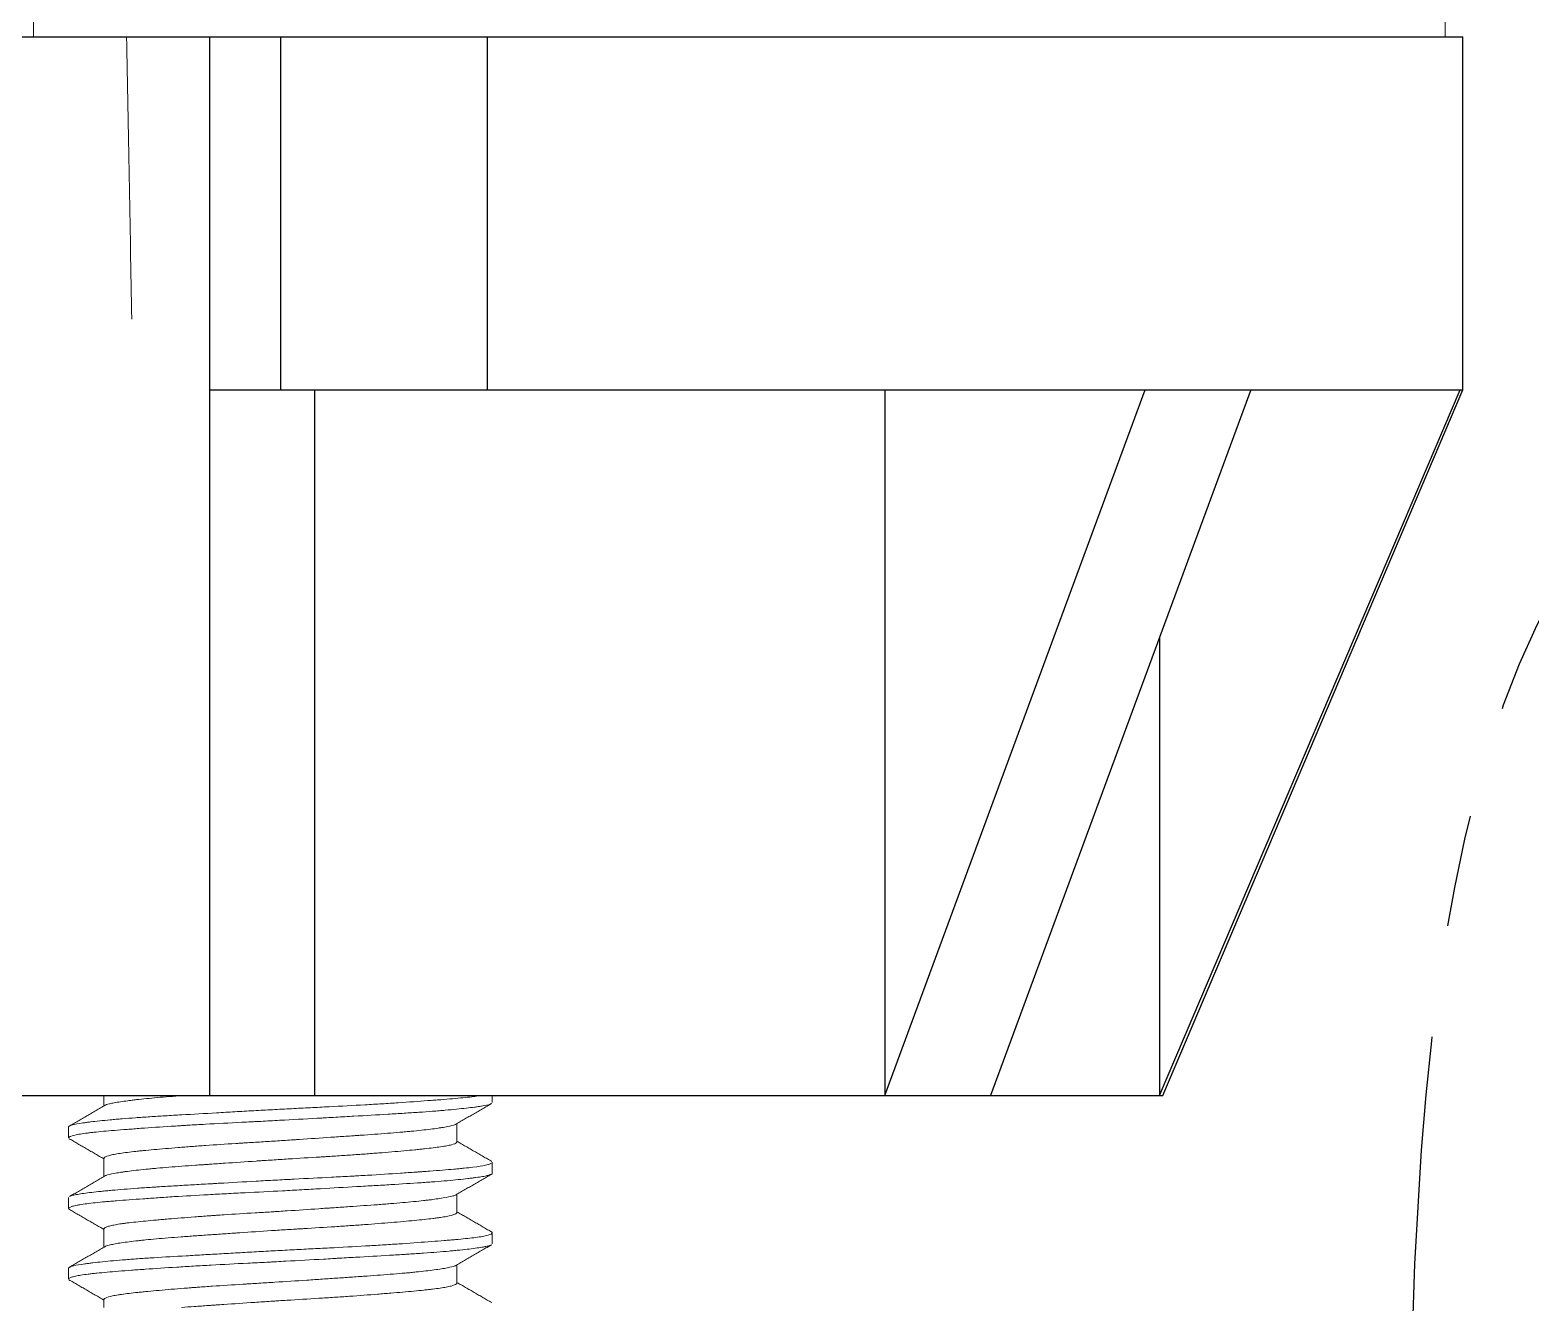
# Model space of a CAD drawing. Extents: x 10469 to 11055, y -15402 to -14985.
# Drawn here: x 10785.74 to 10807, y -15305.06 to -15287.02 of the extents above; entities that cross this region are included whole.
import ezdxf

# ---------------------------------------------------------------- set-up
doc = ezdxf.new("R2010")
doc.units = 0
doc.header["$MEASUREMENT"] = 0
doc.linetypes.add('CENTER2', pattern=[28.575, 19.05, -3.175, 3.175, -3.175])
doc.linetypes.add('HIDDEN2', pattern=[4.7625, 3.175, -1.5875])
doc.layers.get('0').update_dxf_attribs({"linetype": 'CONTINUOUS'})
doc.layers.add('1', color=4, linetype='HIDDEN2')
doc.layers.add('CENTER', color=1, linetype='CENTER2')

# ---------------------------------------------------------------- blocks, each defined once
blk = doc.blocks.new('ZF35533')
at = {"color": 7, "linetype": 'Continuous'}
for p, q in [((4934.796, -476.267), (4990.296, -476.267)), ((4972.546, -491.267), (4972.546, -476.267)), ((4973.546, -476.267), (4973.546, -481.267)), ((4976.477, -481.267), (4976.477, -476.267)), ((4990.296, -481.267), (4990.296, -476.267)), ((4972.546, -481.267), (4990.296, -481.267)), ((4974.035, -491.267), (4974.035, -481.267)), ((4982.106, -481.267), (4982.106, -491.267)), ((4982.106, -491.267), (4985.793, -481.267)), ((4987.293, -481.267), (4983.606, -491.267)), ((4985.998, -491.267), (4990.256, -481.267)), ((4986.046, -491.267), (4990.296, -481.267)), ((4985.998, -484.78), (4985.998, -491.267)), ((4939.046, -491.267), (4986.046, -491.267))]:
    blk.add_line(p, q, dxfattribs=at)
at = {"layer": '1', "color": 7, "linetype": 'Continuous', "lineweight": 18}
for p, q in [((4970.046, -476.267), (4970.046, -474.267)), ((4990.046, -476.267), (4990.046, -474.267)), ((4971.367, -476.267), (4990.046, -476.267)), ((4990.046, -476.267), (4990.046, -476.267)), ((4971.046, -491.267), (4971.046, -491.413)), ((4976.546, -491.366), (4976.546, -491.267)), ((4970.546, -491.71), (4970.549, -491.703)), ((4970.546, -491.71), (4970.546, -491.865)), ((4976.046, -491.921), (4976.046, -491.663)), ((4971.046, -492.155), (4971.046, -492.413)), ((4976.546, -492.365), (4976.546, -492.21)), ((4970.546, -492.71), (4970.546, -492.866)), ((4976.046, -492.922), (4976.046, -492.663)), ((4971.046, -493.154), (4971.046, -493.413)), ((4976.546, -493.366), (4976.546, -493.21)), ((4976.046, -493.921), (4976.046, -493.663)), ((4970.546, -493.71), (4970.546, -493.865)), ((4971.046, -494.154), (4971.046, -494.267))]:
    blk.add_line(p, q, dxfattribs=at)
for points, knots in [([(4970.046, -476.267), (4970.046, -476.267), (4970.056, -476.267), (4970.079, -476.267), (4970.084, -476.267), (4970.096, -476.267), (4970.102, -476.267), (4970.123, -476.267), (4970.155, -476.267), (4970.195, -476.267), (4970.228, -476.267), (4970.239, -476.267), (4970.263, -476.267), (4970.276, -476.267), (4970.34, -476.267), (4970.398, -476.267), (4970.479, -476.267), (4970.495, -476.267), (4970.529, -476.267), (4970.546, -476.267), (4970.598, -476.267), (4970.669, -476.267), (4970.744, -476.267), (4970.801, -476.267), (4970.82, -476.267), (4970.859, -476.267), (4970.879, -476.267), (4970.976, -476.267), (4971.055, -476.267), (4971.154, -476.267), (4971.174, -476.267), (4971.213, -476.267), (4971.233, -476.267), (4971.291, -476.267), (4971.329, -476.267), (4971.367, -476.267)], [0, 0, 0, 0, 0.125, 0.125, 0.15625, 0.15625, 0.1875, 0.1875, 0.25, 0.3125, 0.3125, 0.34375, 0.34375, 0.375, 0.375, 0.5, 0.5, 0.53125, 0.53125, 0.5625, 0.5625, 0.625, 0.6875, 0.6875, 0.71875, 0.71875, 0.75, 0.75, 0.875, 0.875, 0.90625, 0.90625, 0.9375, 0.9375, 1, 1, 1, 1]), ([(4970.555, -491.698), (4970.557, -491.697), (4970.559, -491.695), (4970.57, -491.689), (4970.583, -491.685), (4970.634, -491.671), (4970.683, -491.662), (4970.756, -491.652), (4970.765, -491.651), (4970.782, -491.648), (4970.808, -491.645), (4970.837, -491.641), (4970.896, -491.634), (4970.982, -491.624), (4971.082, -491.614), (4971.162, -491.607), (4971.203, -491.603), (4971.246, -491.599), (4971.275, -491.597), (4971.29, -491.596), (4971.365, -491.589), (4971.428, -491.585), (4971.558, -491.575), (4971.694, -491.566), (4971.839, -491.557), (4971.952, -491.55), (4971.99, -491.548), (4972.068, -491.543), (4972.108, -491.541), (4972.307, -491.53), (4972.472, -491.52), (4972.727, -491.505), (4972.813, -491.5), (4972.945, -491.493), (4972.989, -491.49), (4973.078, -491.485), (4973.123, -491.483), (4973.256, -491.475), (4973.346, -491.47), (4973.524, -491.461), (4973.613, -491.456), (4973.791, -491.447), (4973.881, -491.442), (4974.014, -491.435), (4974.059, -491.433), (4974.148, -491.429), (4974.192, -491.426), (4974.41, -491.415), (4974.579, -491.406), (4974.825, -491.392), (4974.906, -491.387), (4975.025, -491.38), (4975.064, -491.377), (4975.141, -491.372), (4975.178, -491.37), (4975.364, -491.357), (4975.503, -491.347), (4975.664, -491.335), (4975.695, -491.333), (4975.757, -491.328), (4975.788, -491.326), (4975.876, -491.319), (4975.932, -491.314), (4976.088, -491.301), (4976.179, -491.292), (4976.275, -491.28), (4976.293, -491.278), (4976.32, -491.274), (4976.328, -491.273), (4976.345, -491.27), (4976.356, -491.269), (4976.366, -491.267), (4976.369, -491.267)], [0, 0, 0, 0, 0.0081925, 0.0081925, 0.0374528, 0.0374528, 0.0959734, 0.0959734, 0.1032885, 0.1032885, 0.1106036, 0.1252337, 0.1252337, 0.154494, 0.1837543, 0.1837543, 0.1983845, 0.2056996, 0.2056996, 0.2130146, 0.2130146, 0.2422749, 0.2422749, 0.2715352, 0.3007955, 0.3007955, 0.3154257, 0.3154257, 0.3300558, 0.3300558, 0.3885764, 0.3885764, 0.4178367, 0.4178367, 0.4324669, 0.4324669, 0.447097, 0.447097, 0.4763573, 0.4763573, 0.5056176, 0.5056176, 0.5348779, 0.5348779, 0.5495081, 0.5495081, 0.5641382, 0.5641382, 0.6226588, 0.6226588, 0.6519191, 0.6519191, 0.6665493, 0.6665493, 0.6811794, 0.6811794, 0.7397, 0.7397, 0.7543302, 0.7543302, 0.7689603, 0.7689603, 0.7982206, 0.7982206, 0.8567412, 0.8567412, 0.8713714, 0.8713714, 0.8786865, 0.8786865, 0.8860015, 0.888679, 0.888679, 0.888679, 0.888679]), ([(4971.058, -491.406), (4971.07, -491.398), (4971.092, -491.39), (4971.145, -491.377), (4971.167, -491.373), (4971.218, -491.363), (4971.276, -491.354), (4971.346, -491.344), (4971.403, -491.336), (4971.423, -491.334), (4971.464, -491.329), (4971.485, -491.326), (4971.596, -491.314), (4971.694, -491.304), (4971.857, -491.289), (4971.914, -491.285), (4972.002, -491.278), (4972.033, -491.275), (4972.091, -491.271), (4972.118, -491.269), (4972.146, -491.267)], [0, 0, 0, 0, 0.0517231, 0.0517231, 0.081656, 0.081656, 0.1115889, 0.1415219, 0.1415219, 0.1564883, 0.1564883, 0.1714548, 0.1714548, 0.2313206, 0.2313206, 0.2612536, 0.2612536, 0.27622, 0.27622, 0.2893826, 0.2893826, 0.2893826, 0.2893826]), ([(4976.53, -491.382), (4976.526, -491.384), (4976.521, -491.386), (4976.491, -491.397), (4976.45, -491.406), (4976.379, -491.417), (4976.363, -491.42), (4976.331, -491.425), (4976.314, -491.427), (4976.26, -491.434), (4976.182, -491.444), (4976.043, -491.458), (4975.937, -491.468), (4975.852, -491.476), (4975.823, -491.478), (4975.763, -491.483), (4975.733, -491.486), (4975.639, -491.493), (4975.574, -491.497), (4975.439, -491.507), (4975.369, -491.511), (4975.26, -491.518), (4975.223, -491.52), (4975.148, -491.525), (4975.109, -491.527), (4974.915, -491.539), (4974.754, -491.548), (4974.503, -491.562), (4974.418, -491.567), (4974.288, -491.575), (4974.244, -491.577), (4974.178, -491.581), (4974.156, -491.582), (4974.112, -491.585), (4974.09, -491.586), (4973.891, -491.597), (4973.713, -491.607), (4973.445, -491.621), (4973.356, -491.626), (4973.244, -491.632), (4973.221, -491.633), (4973.177, -491.635), (4973.154, -491.636), (4973.087, -491.64), (4973.043, -491.642), (4972.822, -491.653), (4972.651, -491.662), (4972.4, -491.676), (4972.318, -491.681), (4972.216, -491.687), (4972.196, -491.688), (4972.156, -491.691), (4972.096, -491.694), (4972.038, -491.698), (4971.846, -491.71), (4971.702, -491.72), (4971.534, -491.732), (4971.484, -491.736), (4971.436, -491.74), (4971.404, -491.742), (4971.389, -491.743), (4971.311, -491.749), (4971.252, -491.754), (4971.085, -491.767), (4970.987, -491.776), (4970.881, -491.788), (4970.861, -491.79), (4970.832, -491.794), (4970.822, -491.795), (4970.804, -491.797), (4970.758, -491.803), (4970.719, -491.809), (4970.637, -491.824), (4970.597, -491.834), (4970.57, -491.845), (4970.567, -491.846), (4970.562, -491.849), (4970.56, -491.85), (4970.554, -491.854), (4970.551, -491.856), (4970.547, -491.861), (4970.546, -491.864), (4970.546, -491.866)], [0, 0, 0, 0, 0.012264, 0.012264, 0.071226, 0.071226, 0.085967, 0.085967, 0.100707, 0.100707, 0.130188, 0.15967, 0.189151, 0.189151, 0.203891, 0.203891, 0.218632, 0.218632, 0.248113, 0.248113, 0.277594, 0.277594, 0.292335, 0.292335, 0.307075, 0.307075, 0.366037, 0.366037, 0.395518, 0.395518, 0.410259, 0.410259, 0.417629, 0.417629, 0.425, 0.425, 0.483962, 0.483962, 0.513443, 0.513443, 0.520813, 0.520813, 0.528183, 0.528183, 0.542924, 0.542924, 0.601886, 0.601886, 0.631367, 0.631367, 0.638738, 0.638738, 0.646108, 0.660848, 0.660848, 0.719811, 0.719811, 0.734551, 0.741922, 0.741922, 0.749292, 0.749292, 0.778773, 0.778773, 0.837735, 0.837735, 0.852476, 0.852476, 0.859846, 0.859846, 0.867216, 0.896697, 0.896697, 0.95566, 0.95566, 0.96303, 0.96303, 0.9704, 0.9704, 0.985141, 0.985141, 1, 1, 1, 1]), ([(4976.028, -491.674), (4976.025, -491.675), (4976.022, -491.676), (4976.014, -491.68), (4976.007, -491.682), (4975.971, -491.694), (4975.929, -491.703), (4975.86, -491.715), (4975.845, -491.717), (4975.814, -491.722), (4975.798, -491.724), (4975.747, -491.732), (4975.71, -491.737), (4975.59, -491.752), (4975.5, -491.762), (4975.373, -491.774), (4975.346, -491.776), (4975.293, -491.781), (4975.265, -491.784), (4975.181, -491.791), (4975.123, -491.795), (4974.943, -491.809), (4974.816, -491.819), (4974.664, -491.829), (4974.647, -491.83), (4974.612, -491.833), (4974.595, -491.834), (4974.543, -491.838), (4974.508, -491.84), (4974.402, -491.847), (4974.331, -491.852), (4974.115, -491.867), (4973.967, -491.877), (4973.796, -491.888), (4973.777, -491.89), (4973.739, -491.892), (4973.682, -491.896), (4973.626, -491.9), (4973.512, -491.907), (4973.437, -491.912), (4973.287, -491.921), (4973.212, -491.926), (4973.1, -491.932), (4973.044, -491.936), (4972.989, -491.939), (4972.951, -491.942), (4972.933, -491.943), (4972.767, -491.953), (4972.625, -491.963), (4972.421, -491.977), (4972.354, -491.982), (4972.255, -491.99), (4972.223, -491.992), (4972.159, -491.997), (4972.127, -492), (4971.973, -492.012), (4971.859, -492.022), (4971.701, -492.036), (4971.651, -492.041), (4971.579, -492.048), (4971.556, -492.05), (4971.51, -492.055), (4971.489, -492.057), (4971.384, -492.069), (4971.312, -492.078), (4971.222, -492.093), (4971.195, -492.098), (4971.147, -492.107), (4971.127, -492.112), (4971.076, -492.127), (4971.056, -492.138), (4971.047, -492.15), (4971.046, -492.152), (4971.046, -492.155), (4971.046, -492.155), (4971.046, -492.156)], [0, 0, 0, 0, 0.008517, 0.008517, 0.023513, 0.023513, 0.083493, 0.083493, 0.098489, 0.098489, 0.113484, 0.113484, 0.143474, 0.143474, 0.203455, 0.203455, 0.21845, 0.21845, 0.233446, 0.233446, 0.263436, 0.263436, 0.323417, 0.323417, 0.330914, 0.330914, 0.338412, 0.338412, 0.353407, 0.353407, 0.383398, 0.383398, 0.443379, 0.443379, 0.450876, 0.450876, 0.458374, 0.473369, 0.473369, 0.503359, 0.503359, 0.53335, 0.53335, 0.548345, 0.555843, 0.555843, 0.56334, 0.56334, 0.623321, 0.623321, 0.653312, 0.653312, 0.668307, 0.668307, 0.683302, 0.683302, 0.743283, 0.743283, 0.773273, 0.773273, 0.788268, 0.788268, 0.803264, 0.803264, 0.863245, 0.863245, 0.893235, 0.893235, 0.923225, 0.923225, 0.983206, 0.983206, 0.998201, 0.998201, 1, 1, 1, 1]), ([(4971.065, -492.402), (4971.068, -492.4), (4971.073, -492.398), (4971.101, -492.387), (4971.139, -492.378), (4971.214, -492.364), (4971.243, -492.359), (4971.29, -492.352), (4971.307, -492.349), (4971.342, -492.344), (4971.36, -492.342), (4971.455, -492.329), (4971.542, -492.319), (4971.665, -492.307), (4971.69, -492.305), (4971.742, -492.3), (4971.769, -492.297), (4971.851, -492.29), (4971.907, -492.285), (4972.084, -492.271), (4972.209, -492.262), (4972.375, -492.25), (4972.409, -492.248), (4972.461, -492.244), (4972.478, -492.243), (4972.513, -492.241), (4972.53, -492.239), (4972.618, -492.233), (4972.689, -492.228), (4972.904, -492.214), (4973.051, -492.204), (4973.221, -492.192), (4973.24, -492.191), (4973.278, -492.188), (4973.297, -492.187), (4973.354, -492.183), (4973.392, -492.181), (4973.506, -492.173), (4973.582, -492.169), (4973.809, -492.154), (4973.959, -492.145), (4974.127, -492.135), (4974.145, -492.134), (4974.182, -492.131), (4974.238, -492.128), (4974.292, -492.124), (4974.4, -492.117), (4974.542, -492.108), (4974.678, -492.098), (4974.778, -492.091), (4974.811, -492.088), (4974.876, -492.083), (4974.908, -492.081), (4975.067, -492.068), (4975.184, -492.058), (4975.347, -492.043), (4975.398, -492.039), (4975.472, -492.032), (4975.497, -492.029), (4975.544, -492.024), (4975.566, -492.022), (4975.676, -492.01), (4975.752, -492.001), (4975.847, -491.987), (4975.876, -491.982), (4975.914, -491.975), (4975.926, -491.972), (4975.949, -491.967), (4975.959, -491.965), (4976.006, -491.952), (4976.03, -491.942), (4976.043, -491.93), (4976.046, -491.926), (4976.046, -491.922), (4976.046, -491.921), (4976.046, -491.921), (4976.046, -491.921)], [0, 0, 0, 0, 0.012066, 0.012066, 0.072394, 0.072394, 0.102558, 0.102558, 0.11764, 0.11764, 0.132722, 0.132722, 0.193051, 0.193051, 0.208133, 0.208133, 0.223215, 0.223215, 0.253379, 0.253379, 0.313707, 0.313707, 0.328789, 0.328789, 0.33633, 0.33633, 0.343871, 0.343871, 0.374035, 0.374035, 0.434364, 0.434364, 0.441905, 0.441905, 0.449446, 0.449446, 0.464528, 0.464528, 0.494692, 0.494692, 0.55502, 0.55502, 0.562561, 0.562561, 0.570102, 0.585184, 0.585184, 0.615348, 0.645512, 0.645512, 0.660594, 0.660594, 0.675676, 0.675676, 0.736005, 0.736005, 0.766169, 0.766169, 0.781251, 0.781251, 0.796333, 0.796333, 0.856661, 0.856661, 0.886825, 0.886825, 0.901907, 0.901907, 0.916989, 0.916989, 0.977318, 0.977318, 0.9924, 0.999941, 0.999941, 1, 1, 1, 1]), ([(4976.546, -492.367), (4976.546, -492.369), (4976.545, -492.37), (4976.541, -492.377), (4976.533, -492.381), (4976.519, -492.387), (4976.516, -492.388), (4976.509, -492.39), (4976.498, -492.394), (4976.485, -492.397), (4976.456, -492.404), (4976.41, -492.413), (4976.349, -492.422), (4976.297, -492.429), (4976.27, -492.433), (4976.24, -492.436), (4976.22, -492.439), (4976.21, -492.44), (4976.157, -492.446), (4976.066, -492.456), (4975.911, -492.471), (4975.795, -492.481), (4975.703, -492.488), (4975.671, -492.49), (4975.606, -492.495), (4975.573, -492.497), (4975.405, -492.509), (4975.262, -492.518), (4975.033, -492.532), (4974.955, -492.536), (4974.834, -492.543), (4974.793, -492.546), (4974.71, -492.55), (4974.669, -492.553), (4974.459, -492.565), (4974.288, -492.575), (4974.025, -492.59), (4973.936, -492.595), (4973.802, -492.602), (4973.757, -492.605), (4973.667, -492.61), (4973.622, -492.612), (4973.398, -492.624), (4973.22, -492.633), (4972.956, -492.646), (4972.868, -492.651), (4972.693, -492.66), (4972.607, -492.665), (4972.355, -492.679), (4972.194, -492.688), (4972, -492.7), (4971.962, -492.703), (4971.886, -492.708), (4971.849, -492.71), (4971.738, -492.718), (4971.668, -492.723), (4971.532, -492.733), (4971.467, -492.737), (4971.342, -492.747), (4971.282, -492.751), (4971.197, -492.758), (4971.169, -492.761), (4971.129, -492.764), (4971.115, -492.765), (4971.089, -492.767), (4971.025, -492.773), (4970.966, -492.779), (4970.837, -492.793), (4970.764, -492.802), (4970.699, -492.813), (4970.692, -492.814), (4970.678, -492.817), (4970.672, -492.818), (4970.653, -492.822), (4970.641, -492.824), (4970.61, -492.832), (4970.575, -492.842), (4970.557, -492.852), (4970.546, -492.861), (4970.545, -492.866), (4970.548, -492.872), (4970.549, -492.873), (4970.552, -492.876), (4970.555, -492.878), (4970.558, -492.88), (4970.56, -492.881)], [0, 0, 0, 0, 0.009972, 0.009972, 0.037676, 0.037676, 0.044602, 0.044602, 0.051528, 0.06538, 0.06538, 0.093084, 0.120788, 0.120788, 0.13464, 0.141566, 0.141566, 0.148492, 0.148492, 0.176196, 0.2039, 0.231604, 0.231604, 0.245456, 0.245456, 0.259308, 0.259308, 0.314715, 0.314715, 0.342419, 0.342419, 0.356271, 0.356271, 0.370123, 0.370123, 0.425531, 0.425531, 0.453235, 0.453235, 0.467087, 0.467087, 0.480939, 0.480939, 0.536347, 0.536347, 0.56405, 0.56405, 0.591754, 0.591754, 0.647162, 0.647162, 0.661014, 0.661014, 0.674866, 0.674866, 0.70257, 0.70257, 0.730274, 0.730274, 0.757978, 0.757978, 0.77183, 0.77183, 0.778756, 0.778756, 0.785682, 0.813386, 0.813386, 0.868793, 0.868793, 0.875719, 0.875719, 0.882645, 0.882645, 0.896497, 0.896497, 0.924201, 0.951905, 0.951905, 0.979609, 0.979609, 0.986535, 0.986535, 0.993461, 1, 1, 1, 1]), ([(4970.562, -492.694), (4970.572, -492.689), (4970.587, -492.684), (4970.616, -492.676), (4970.626, -492.674), (4970.648, -492.67), (4970.66, -492.667), (4970.699, -492.66), (4970.729, -492.656), (4970.828, -492.642), (4970.909, -492.632), (4971.029, -492.62), (4971.054, -492.617), (4971.105, -492.612), (4971.131, -492.61), (4971.213, -492.602), (4971.27, -492.597), (4971.39, -492.588), (4971.453, -492.583), (4971.585, -492.573), (4971.654, -492.569), (4971.744, -492.563), (4971.762, -492.562), (4971.798, -492.56), (4971.853, -492.556), (4971.909, -492.553), (4972.023, -492.546), (4972.178, -492.537), (4972.34, -492.528), (4972.465, -492.52), (4972.528, -492.517), (4972.613, -492.512), (4972.656, -492.509), (4972.851, -492.498), (4973.026, -492.488), (4973.291, -492.473), (4973.381, -492.468), (4973.515, -492.461), (4973.56, -492.459), (4973.628, -492.455), (4973.651, -492.454), (4973.696, -492.452), (4973.718, -492.451), (4973.92, -492.44), (4974.096, -492.431), (4974.356, -492.418), (4974.442, -492.413), (4974.549, -492.407), (4974.57, -492.406), (4974.612, -492.404), (4974.633, -492.403), (4974.696, -492.399), (4974.738, -492.397), (4974.942, -492.385), (4975.097, -492.375), (4975.318, -492.36), (4975.39, -492.355), (4975.477, -492.349), (4975.494, -492.348), (4975.528, -492.345), (4975.579, -492.342), (4975.628, -492.338), (4975.787, -492.326), (4975.901, -492.317), (4976.03, -492.306), (4976.067, -492.302), (4976.103, -492.299), (4976.126, -492.297), (4976.137, -492.295), (4976.194, -492.29), (4976.235, -492.285), (4976.347, -492.271), (4976.407, -492.261), (4976.462, -492.249), (4976.473, -492.246), (4976.491, -492.241), (4976.5, -492.239), (4976.521, -492.231), (4976.532, -492.226), (4976.544, -492.217), (4976.546, -492.213), (4976.546, -492.21)], [0, 0, 0, 0, 0.032547, 0.032547, 0.047287, 0.047287, 0.062028, 0.062028, 0.091509, 0.091509, 0.150471, 0.150471, 0.165211, 0.165211, 0.179952, 0.179952, 0.209433, 0.209433, 0.238914, 0.238914, 0.268395, 0.268395, 0.275766, 0.275766, 0.283136, 0.297876, 0.297876, 0.327357, 0.356839, 0.356839, 0.371579, 0.378949, 0.38632, 0.38632, 0.445282, 0.445282, 0.474763, 0.474763, 0.489503, 0.489503, 0.496874, 0.496874, 0.504244, 0.504244, 0.563206, 0.563206, 0.592687, 0.592687, 0.600058, 0.600058, 0.607428, 0.607428, 0.622168, 0.622168, 0.681131, 0.681131, 0.710612, 0.710612, 0.717982, 0.717982, 0.725352, 0.740093, 0.740093, 0.799055, 0.799055, 0.813796, 0.821166, 0.821166, 0.828536, 0.828536, 0.858017, 0.858017, 0.916979, 0.916979, 0.93172, 0.93172, 0.94646, 0.94646, 0.975942, 0.975942, 1, 1, 1, 1]), ([(4976.034, -492.67), (4976.028, -492.674), (4976.02, -492.678), (4975.997, -492.686), (4975.981, -492.69), (4975.921, -492.704), (4975.869, -492.714), (4975.772, -492.728), (4975.736, -492.733), (4975.679, -492.741), (4975.658, -492.743), (4975.617, -492.748), (4975.595, -492.751), (4975.484, -492.763), (4975.385, -492.773), (4975.222, -492.787), (4975.165, -492.792), (4975.076, -492.799), (4975.045, -492.802), (4974.984, -492.806), (4974.952, -492.809), (4974.794, -492.82), (4974.661, -492.829), (4974.453, -492.844), (4974.382, -492.849), (4974.291, -492.855), (4974.273, -492.856), (4974.236, -492.859), (4974.181, -492.862), (4974.126, -492.866), (4973.942, -492.879), (4973.793, -492.889), (4973.604, -492.901), (4973.547, -492.905), (4973.49, -492.908), (4973.452, -492.911), (4973.433, -492.912), (4973.338, -492.918), (4973.262, -492.922), (4973.038, -492.936), (4972.892, -492.945), (4972.712, -492.957), (4972.676, -492.959), (4972.623, -492.963), (4972.605, -492.964), (4972.57, -492.967), (4972.553, -492.968), (4972.466, -492.974), (4972.398, -492.979), (4972.201, -492.994), (4972.076, -493.004), (4971.929, -493.016), (4971.9, -493.019), (4971.844, -493.023), (4971.816, -493.026), (4971.735, -493.033), (4971.684, -493.038), (4971.539, -493.052), (4971.452, -493.061), (4971.357, -493.073), (4971.339, -493.075), (4971.304, -493.08), (4971.288, -493.082), (4971.241, -493.089), (4971.185, -493.099), (4971.141, -493.109), (4971.113, -493.116), (4971.105, -493.119), (4971.09, -493.124), (4971.083, -493.127), (4971.056, -493.138), (4971.046, -493.147), (4971.046, -493.155)], [0, 0, 0, 0, 0.023616, 0.023616, 0.053435, 0.053435, 0.113072, 0.113072, 0.142891, 0.142891, 0.1578, 0.1578, 0.172709, 0.172709, 0.232347, 0.232347, 0.262166, 0.262166, 0.277075, 0.277075, 0.291984, 0.291984, 0.351622, 0.351622, 0.38144, 0.38144, 0.388895, 0.388895, 0.39635, 0.411259, 0.411259, 0.470896, 0.470896, 0.485806, 0.493261, 0.493261, 0.500715, 0.500715, 0.530534, 0.530534, 0.590171, 0.590171, 0.605081, 0.605081, 0.612535, 0.612535, 0.61999, 0.61999, 0.649809, 0.649809, 0.709446, 0.709446, 0.724356, 0.724356, 0.739265, 0.739265, 0.769084, 0.769084, 0.828721, 0.828721, 0.84363, 0.84363, 0.85854, 0.85854, 0.888358, 0.918177, 0.918177, 0.933086, 0.933086, 0.947996, 0.947996, 1, 1, 1, 1]), ([(4971.057, -493.406), (4971.069, -493.398), (4971.09, -493.391), (4971.13, -493.381), (4971.14, -493.379), (4971.162, -493.374), (4971.173, -493.372), (4971.211, -493.364), (4971.239, -493.36), (4971.333, -493.345), (4971.408, -493.335), (4971.517, -493.323), (4971.54, -493.32), (4971.586, -493.315), (4971.61, -493.313), (4971.684, -493.305), (4971.735, -493.3), (4971.897, -493.286), (4972.013, -493.276), (4972.172, -493.265), (4972.204, -493.262), (4972.269, -493.258), (4972.302, -493.255), (4972.401, -493.248), (4972.537, -493.239), (4972.678, -493.229), (4972.786, -493.222), (4972.84, -493.218), (4972.895, -493.214), (4972.932, -493.212), (4972.951, -493.21), (4973.119, -493.199), (4973.268, -493.189), (4973.495, -493.174), (4973.571, -493.169), (4973.685, -493.162), (4973.723, -493.16), (4973.78, -493.156), (4973.799, -493.155), (4973.837, -493.153), (4973.856, -493.152), (4974.026, -493.141), (4974.174, -493.132), (4974.39, -493.118), (4974.461, -493.113), (4974.566, -493.106), (4974.601, -493.103), (4974.67, -493.099), (4974.704, -493.096), (4974.871, -493.084), (4974.996, -493.074), (4975.173, -493.059), (4975.231, -493.054), (4975.341, -493.044), (4975.393, -493.039), (4975.541, -493.025), (4975.629, -493.016), (4975.725, -493.004), (4975.743, -493.002), (4975.779, -492.997), (4975.796, -492.995), (4975.844, -492.987), (4975.873, -492.983), (4975.95, -492.968), (4975.988, -492.958), (4976.019, -492.945), (4976.024, -492.943), (4976.033, -492.938), (4976.037, -492.935), (4976.044, -492.929), (4976.046, -492.925), (4976.046, -492.921)], [0, 0, 0, 0, 0.04933, 0.04933, 0.064296, 0.064296, 0.079263, 0.079263, 0.109196, 0.109196, 0.169062, 0.169062, 0.184028, 0.184028, 0.198995, 0.198995, 0.228928, 0.228928, 0.288794, 0.288794, 0.30376, 0.30376, 0.318726, 0.318726, 0.348659, 0.378592, 0.378592, 0.393559, 0.401042, 0.401042, 0.408525, 0.408525, 0.468391, 0.468391, 0.498324, 0.498324, 0.513291, 0.513291, 0.520774, 0.520774, 0.528257, 0.528257, 0.588123, 0.588123, 0.618056, 0.618056, 0.633022, 0.633022, 0.647989, 0.647989, 0.707855, 0.707855, 0.737788, 0.737788, 0.767721, 0.767721, 0.827587, 0.827587, 0.842553, 0.842553, 0.85752, 0.85752, 0.887453, 0.887453, 0.947318, 0.947318, 0.962285, 0.962285, 0.977251, 0.977251, 1, 1, 1, 1]), ([(4970.546, -493.71), (4970.546, -493.708), (4970.547, -493.706), (4970.55, -493.702), (4970.554, -493.698), (4970.56, -493.695), (4970.564, -493.693), (4970.567, -493.691), (4970.581, -493.686), (4970.596, -493.681), (4970.653, -493.668), (4970.707, -493.659), (4970.793, -493.647), (4970.811, -493.644), (4970.839, -493.641), (4970.849, -493.64), (4970.869, -493.637), (4970.921, -493.631), (4970.977, -493.625), (4971.122, -493.61), (4971.232, -493.6), (4971.37, -493.589), (4971.385, -493.588), (4971.417, -493.586), (4971.433, -493.584), (4971.481, -493.581), (4971.514, -493.578), (4971.615, -493.571), (4971.684, -493.567), (4971.899, -493.553), (4972.051, -493.544), (4972.253, -493.533), (4972.294, -493.53), (4972.376, -493.526), (4972.418, -493.523), (4972.543, -493.516), (4972.712, -493.506), (4972.886, -493.496), (4973.017, -493.489), (4973.062, -493.486), (4973.15, -493.481), (4973.195, -493.479), (4973.33, -493.471), (4973.42, -493.466), (4973.599, -493.457), (4973.688, -493.452), (4973.866, -493.443), (4973.954, -493.438), (4974.087, -493.432), (4974.131, -493.429), (4974.219, -493.425), (4974.263, -493.423), (4974.481, -493.411), (4974.649, -493.402), (4974.892, -493.388), (4974.971, -493.383), (4975.088, -493.376), (4975.126, -493.373), (4975.202, -493.368), (4975.24, -493.366), (4975.423, -493.353), (4975.559, -493.343), (4975.747, -493.329), (4975.807, -493.324), (4975.893, -493.317), (4975.921, -493.315), (4975.975, -493.311), (4976.001, -493.308), (4976.127, -493.297), (4976.214, -493.288), (4976.323, -493.274), (4976.356, -493.269), (4976.4, -493.262), (4976.413, -493.259), (4976.439, -493.254), (4976.45, -493.252), (4976.503, -493.239), (4976.53, -493.229), (4976.543, -493.217), (4976.545, -493.215), (4976.547, -493.21), (4976.546, -493.207), (4976.544, -493.202), (4976.541, -493.2), (4976.537, -493.197)], [0, 0, 0, 0, 0.01112, 0.01112, 0.025021, 0.031972, 0.031972, 0.038923, 0.038923, 0.066725, 0.066725, 0.12233, 0.12233, 0.136231, 0.136231, 0.143182, 0.143182, 0.150133, 0.177935, 0.177935, 0.23354, 0.23354, 0.240491, 0.240491, 0.247441, 0.247441, 0.261343, 0.261343, 0.289145, 0.289145, 0.34475, 0.34475, 0.358652, 0.358652, 0.372553, 0.372553, 0.400355, 0.428158, 0.428158, 0.442059, 0.442059, 0.45596, 0.45596, 0.483763, 0.483763, 0.511565, 0.511565, 0.539368, 0.539368, 0.553269, 0.553269, 0.56717, 0.56717, 0.622775, 0.622775, 0.650578, 0.650578, 0.664479, 0.664479, 0.67838, 0.67838, 0.733985, 0.733985, 0.761788, 0.761788, 0.775689, 0.775689, 0.78959, 0.78959, 0.845195, 0.845195, 0.872998, 0.872998, 0.886899, 0.886899, 0.9008, 0.9008, 0.956406, 0.956406, 0.970307, 0.970307, 0.984208, 0.984208, 1, 1, 1, 1]), ([(4976.529, -493.383), (4976.529, -493.383), (4976.518, -493.388), (4976.503, -493.392), (4976.476, -493.399), (4976.461, -493.403), (4976.444, -493.406), (4976.432, -493.408), (4976.426, -493.41), (4976.367, -493.42), (4976.301, -493.429), (4976.179, -493.444), (4976.135, -493.449), (4976.064, -493.456), (4976.039, -493.458), (4976.001, -493.462), (4975.988, -493.463), (4975.961, -493.466), (4975.894, -493.472), (4975.822, -493.478), (4975.702, -493.488), (4975.639, -493.493), (4975.508, -493.502), (4975.439, -493.507), (4975.35, -493.512), (4975.332, -493.513), (4975.295, -493.516), (4975.277, -493.517), (4975.221, -493.52), (4975.184, -493.523), (4974.994, -493.534), (4974.835, -493.543), (4974.587, -493.557), (4974.502, -493.562), (4974.394, -493.569), (4974.373, -493.57), (4974.329, -493.572), (4974.264, -493.576), (4974.198, -493.58), (4973.979, -493.592), (4973.802, -493.602), (4973.578, -493.614), (4973.534, -493.617), (4973.466, -493.62), (4973.444, -493.621), (4973.399, -493.624), (4973.376, -493.625), (4973.263, -493.631), (4973.174, -493.635), (4972.909, -493.649), (4972.736, -493.658), (4972.524, -493.669), (4972.482, -493.672), (4972.399, -493.676), (4972.357, -493.679), (4972.234, -493.686), (4972.154, -493.691), (4971.92, -493.705), (4971.773, -493.715), (4971.6, -493.728), (4971.566, -493.73), (4971.499, -493.735), (4971.466, -493.737), (4971.371, -493.745), (4971.31, -493.749), (4971.138, -493.763), (4971.035, -493.772), (4970.923, -493.783), (4970.901, -493.786), (4970.86, -493.79), (4970.84, -493.793), (4970.784, -493.8), (4970.717, -493.809), (4970.638, -493.824), (4970.601, -493.834), (4970.572, -493.844), (4970.561, -493.849), (4970.549, -493.858), (4970.546, -493.862), (4970.546, -493.866)], [0, 0, 0, 0, 0.001886, 0.031368, 0.031368, 0.046108, 0.053478, 0.053478, 0.060849, 0.060849, 0.119811, 0.119811, 0.149292, 0.149292, 0.164033, 0.164033, 0.171403, 0.171403, 0.178773, 0.208254, 0.208254, 0.237736, 0.237736, 0.267217, 0.267217, 0.274587, 0.274587, 0.281957, 0.281957, 0.296698, 0.296698, 0.35566, 0.35566, 0.385141, 0.385141, 0.392512, 0.392512, 0.399882, 0.414623, 0.414623, 0.473585, 0.473585, 0.488325, 0.488325, 0.495696, 0.495696, 0.503066, 0.503066, 0.532547, 0.532547, 0.591509, 0.591509, 0.60625, 0.60625, 0.620991, 0.620991, 0.650472, 0.650472, 0.709434, 0.709434, 0.724175, 0.724175, 0.738915, 0.738915, 0.768396, 0.768396, 0.827359, 0.827359, 0.842099, 0.842099, 0.85684, 0.85684, 0.886321, 0.915802, 0.945283, 0.945283, 0.974764, 0.974764, 1, 1, 1, 1]), ([(4976.029, -493.673), (4976.025, -493.675), (4976.022, -493.677), (4975.995, -493.687), (4975.959, -493.696), (4975.897, -493.708), (4975.884, -493.711), (4975.856, -493.715), (4975.841, -493.718), (4975.794, -493.725), (4975.76, -493.73), (4975.649, -493.745), (4975.564, -493.755), (4975.442, -493.767), (4975.417, -493.77), (4975.366, -493.775), (4975.339, -493.777), (4975.259, -493.784), (4975.203, -493.789), (4975.029, -493.803), (4974.905, -493.812), (4974.739, -493.824), (4974.705, -493.826), (4974.638, -493.831), (4974.603, -493.833), (4974.5, -493.841), (4974.36, -493.85), (4974.215, -493.86), (4974.105, -493.868), (4974.068, -493.87), (4973.994, -493.875), (4973.956, -493.878), (4973.768, -493.89), (4973.617, -493.9), (4973.391, -493.914), (4973.316, -493.919), (4973.203, -493.926), (4973.166, -493.928), (4973.109, -493.932), (4973.09, -493.933), (4973.053, -493.935), (4973.034, -493.937), (4972.867, -493.947), (4972.723, -493.956), (4972.515, -493.97), (4972.429, -493.977), (4972.346, -493.983), (4972.313, -493.985), (4972.296, -493.986), (4972.247, -493.99), (4972.214, -493.993), (4972.056, -494.005), (4971.937, -494.015), (4971.773, -494.03), (4971.72, -494.035), (4971.657, -494.041), (4971.645, -494.042), (4971.62, -494.044), (4971.584, -494.048), (4971.55, -494.051), (4971.438, -494.063), (4971.361, -494.072), (4971.279, -494.084), (4971.263, -494.086), (4971.233, -494.091), (4971.219, -494.093), (4971.179, -494.101), (4971.155, -494.106), (4971.096, -494.121), (4971.069, -494.131), (4971.052, -494.143), (4971.05, -494.146), (4971.047, -494.15), (4971.046, -494.153), (4971.046, -494.155)], [0, 0, 0, 0, 0.010556, 0.010556, 0.070537, 0.070537, 0.085532, 0.085532, 0.100527, 0.100527, 0.130518, 0.130518, 0.190499, 0.190499, 0.205494, 0.205494, 0.220489, 0.220489, 0.250479, 0.250479, 0.31046, 0.31046, 0.325455, 0.325455, 0.34045, 0.34045, 0.370441, 0.400431, 0.400431, 0.415426, 0.415426, 0.430422, 0.430422, 0.490402, 0.490402, 0.520393, 0.520393, 0.535388, 0.535388, 0.542886, 0.542886, 0.550383, 0.550383, 0.610364, 0.610364, 0.640354, 0.647852, 0.647852, 0.655349, 0.655349, 0.670345, 0.670345, 0.730325, 0.730325, 0.760316, 0.760316, 0.767813, 0.767813, 0.775311, 0.790306, 0.790306, 0.850287, 0.850287, 0.865282, 0.865282, 0.880277, 0.880277, 0.910268, 0.910268, 0.970248, 0.970248, 0.985244, 0.985244, 1, 1, 1, 1]), ([(4972.146, -494.267), (4972.204, -494.262), (4972.264, -494.258), (4972.391, -494.249), (4972.476, -494.243), (4972.563, -494.237), (4972.599, -494.235), (4972.617, -494.233), (4972.67, -494.23), (4972.706, -494.227), (4972.886, -494.215), (4973.033, -494.205), (4973.258, -494.19), (4973.333, -494.185), (4973.429, -494.178), (4973.448, -494.177), (4973.486, -494.175), (4973.505, -494.174), (4973.562, -494.17), (4973.6, -494.167), (4973.79, -494.156), (4973.94, -494.146), (4974.125, -494.135), (4974.162, -494.133), (4974.236, -494.128), (4974.273, -494.126), (4974.382, -494.118), (4974.453, -494.114), (4974.662, -494.099), (4974.795, -494.089), (4974.954, -494.077), (4974.986, -494.074), (4975.048, -494.069), (4975.078, -494.067), (4975.167, -494.059), (4975.224, -494.054), (4975.388, -494.04), (4975.487, -494.03), (4975.599, -494.019), (4975.62, -494.016), (4975.662, -494.012), (4975.682, -494.009), (4975.74, -494.002), (4975.81, -493.993), (4975.869, -493.983), (4975.908, -493.976), (4975.92, -493.973), (4975.943, -493.969), (4975.953, -493.966), (4976.002, -493.953), (4976.027, -493.943), (4976.044, -493.929), (4976.046, -493.925), (4976.046, -493.921)], [0.2846428, 0.2846428, 0.2846428, 0.2846428, 0.3126218, 0.3126218, 0.3427278, 0.3502543, 0.3502543, 0.3577808, 0.3577808, 0.3728338, 0.3728338, 0.4330458, 0.4330458, 0.4631519, 0.4631519, 0.4706784, 0.4706784, 0.4782049, 0.4782049, 0.4932579, 0.4932579, 0.5534699, 0.5534699, 0.5685229, 0.5685229, 0.5835759, 0.5835759, 0.6136819, 0.6136819, 0.6738939, 0.6738939, 0.6889469, 0.6889469, 0.7039999, 0.7039999, 0.7341059, 0.7341059, 0.794318, 0.794318, 0.809371, 0.809371, 0.824424, 0.824424, 0.85453, 0.884636, 0.884636, 0.899689, 0.899689, 0.914742, 0.914742, 0.974954, 0.974954, 1, 1, 1, 1])]:
    blk.add_open_spline(points, degree=3, knots=knots, dxfattribs=at)
at = {"layer": '1', "color": 1, "linetype": 'Continuous', "lineweight": 13}
blk.add_open_spline([(4971.367, -476.267), (4971.379, -476.933), (4971.391, -477.599), (4971.416, -478.933), (4971.428, -479.6), (4971.44, -480.267)], degree=3, knots=[0, 0, 0, 0, 0.499764, 0.499764, 1, 1, 1, 1], dxfattribs=at)
at = {"layer": '1', "color": 7, "linetype": 'Continuous', "lineweight": 18}
for points in [[(4971.063, -491.403), (4970.805, -491.552), (4970.548, -491.702)], [(4976.023, -491.676), (4976.28, -491.527), (4976.538, -491.378)], [(4970.553, -491.877), (4970.8, -492.02), (4971.046, -492.163)], [(4976.541, -492.199), (4976.293, -492.056), (4976.046, -491.913)], [(4971.07, -492.399), (4970.813, -492.548), (4970.556, -492.697)], [(4976.03, -492.673), (4976.287, -492.523), (4976.545, -492.374)], [(4970.552, -492.876), (4970.799, -493.02), (4971.046, -493.163)], [(4976.543, -493.201), (4976.295, -493.057), (4976.046, -492.912)], [(4971.063, -493.403), (4970.806, -493.552), (4970.549, -493.701)], [(4976.023, -493.676), (4976.28, -493.527), (4976.538, -493.378)], [(4970.548, -493.874), (4970.797, -494.018), (4971.046, -494.163)], [(4976.538, -494.198), (4976.292, -494.055), (4976.046, -493.913)]]:
    blk.add_open_spline(points, degree=2, dxfattribs=at)
at = {"layer": 'CENTER', "color": 1, "linetype": 'CENTER2', "ltscale": 0.5}
blk.add_spline([(5012.772, -500.481, 0), (5007.966, -483.915, 0), (4995.986, -480.741, 0), (4983.375, -525.073, 0), (4969.681, -526.844, 0), (4962.449, -499.822, 0), (4962.509, -489.267)], degree=3, dxfattribs=at)

msp = doc.modelspace()

# ---------------------------------------------------------------- block references
at = {"color": 7}
msp.add_blockref('ZF35533', (5815.744, -14810.852), dxfattribs=at)

doc.saveas('drawing.dxf')
